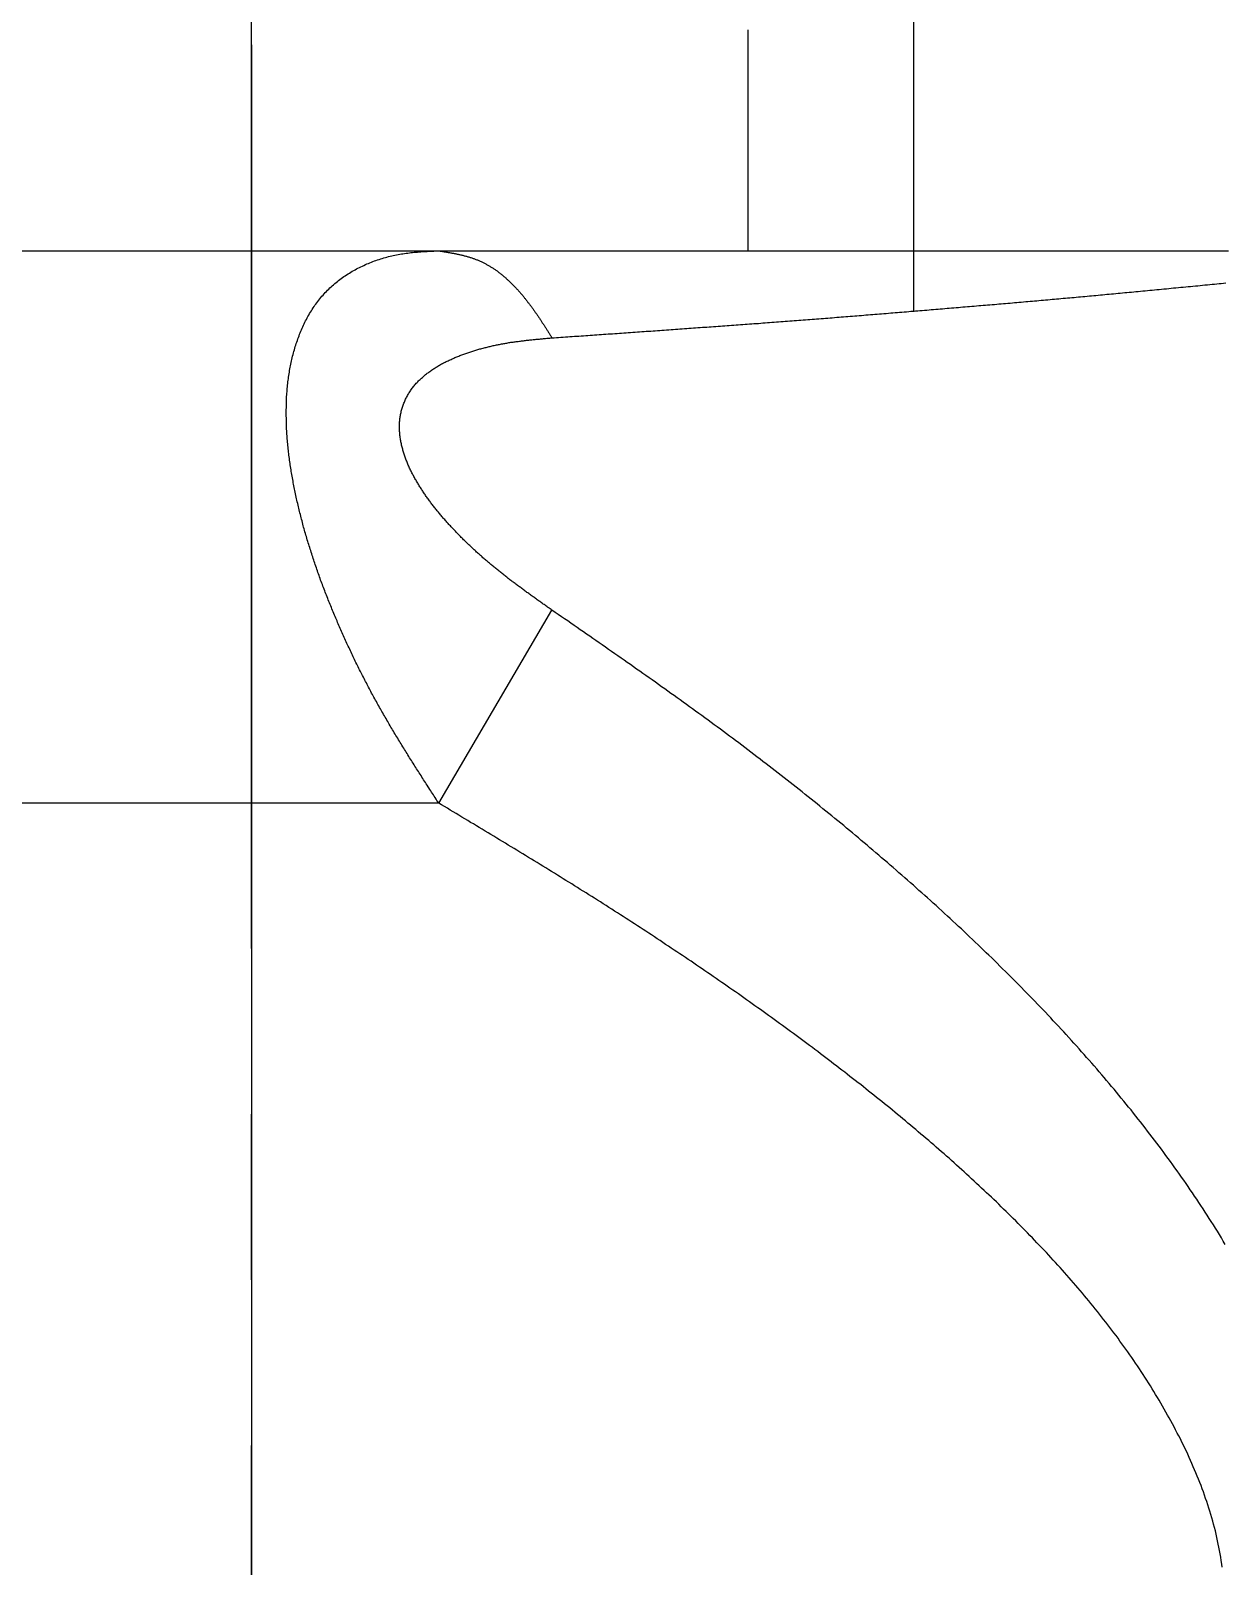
# Model space of a CAD drawing. Extents: x 118 to 448, y 15 to 277.
# Drawn here: x 148.29 to 159.11, y 199.29 to 213.19 of the extents above; entities that cross this region are included whole.
import ezdxf

# ---------------------------------------------------------------- set-up
doc = ezdxf.new("R2010")
doc.units = 0
doc.linetypes.add('CENTER', pattern=[17.5, 13, -1.5, 1.5, -1.5])
doc.linetypes.add('DASHED', pattern=[3.5, 2, -1.5])
doc.layers.get('0').update_dxf_attribs({"linetype": 'CONTINUOUS'})
doc.layers.add('CENTER', color=1, linetype='CENTER')

msp = doc.modelspace()

# ---------------------------------------------------------------- linework, layer by layer
at = {"color": 3, "linetype": 'DASHED'}
msp.add_line((154.787, 211.195), (154.787, 254.215), dxfattribs=at)
at = {"color": 7, "linetype": 'CONTINUOUS'}
for p, q in [((156.287, 210.643), (156.287, 254.215)), ((143.787, 211.195), (159.138, 211.195)), ((151.983, 206.195), (153.009, 207.942)), ((151.983, 206.195), (143.787, 206.195))]:
    msp.add_line(p, q, dxfattribs=at)
at = {"color": 7}
for points in [[(151.983, 206.195, 0), (151.975, 206.208, 0), (151.967, 206.22, 0), (151.959, 206.232, 0), (151.951, 206.245, 0), (151.943, 206.257, 0), (151.935, 206.27, 0), (151.927, 206.282, 0), (151.919, 206.294, 0), (151.911, 206.307, 0), (151.903, 206.319, 0), (151.895, 206.332, 0), (151.887, 206.344, 0), (151.879, 206.357, 0), (151.871, 206.369, 0), (151.863, 206.381, 0), (151.855, 206.394, 0), (151.847, 206.406, 0), (151.839, 206.419, 0), (151.831, 206.431, 0), (151.823, 206.444, 0), (151.815, 206.456, 0), (151.807, 206.468, 0), (151.799, 206.481, 0), (151.791, 206.493, 0), (151.783, 206.506, 0), (151.775, 206.518, 0), (151.768, 206.531, 0), (151.76, 206.543, 0), (151.752, 206.556, 0), (151.744, 206.568, 0), (151.736, 206.581, 0), (151.728, 206.593, 0), (151.72, 206.606, 0), (151.712, 206.618, 0), (151.705, 206.631, 0), (151.697, 206.643, 0), (151.689, 206.656, 0), (151.681, 206.669, 0), (151.673, 206.681, 0), (151.666, 206.694, 0), (151.658, 206.706, 0), (151.65, 206.719, 0), (151.642, 206.731, 0), (151.635, 206.744, 0), (151.627, 206.757, 0), (151.619, 206.769, 0), (151.612, 206.782, 0), (151.604, 206.794, 0), (151.596, 206.807, 0), (151.589, 206.82, 0), (151.581, 206.832, 0), (151.574, 206.845, 0), (151.566, 206.858, 0), (151.558, 206.87, 0), (151.551, 206.883, 0), (151.543, 206.896, 0), (151.536, 206.909, 0), (151.528, 206.921, 0), (151.521, 206.934, 0), (151.514, 206.947, 0), (151.506, 206.96, 0), (151.499, 206.972, 0), (151.491, 206.985, 0), (151.484, 206.998, 0), (151.477, 207.011, 0), (151.469, 207.024, 0), (151.462, 207.037, 0), (151.455, 207.049, 0), (151.448, 207.062, 0), (151.44, 207.075, 0), (151.433, 207.088, 0), (151.426, 207.101, 0), (151.419, 207.114, 0), (151.412, 207.127, 0), (151.405, 207.14, 0), (151.397, 207.153, 0), (151.39, 207.166, 0), (151.383, 207.179, 0), (151.376, 207.192, 0), (151.369, 207.205, 0), (151.362, 207.218, 0), (151.355, 207.231, 0), (151.348, 207.244, 0), (151.342, 207.257, 0), (151.335, 207.27, 0), (151.328, 207.283, 0), (151.321, 207.296, 0), (151.314, 207.309, 0), (151.307, 207.322, 0), (151.301, 207.336, 0), (151.294, 207.349, 0), (151.287, 207.362, 0), (151.281, 207.375, 0), (151.274, 207.388, 0), (151.267, 207.402, 0), (151.261, 207.415, 0), (151.254, 207.428, 0), (151.248, 207.441, 0), (151.241, 207.454, 0), (151.234, 207.468, 0), (151.228, 207.481, 0), (151.221, 207.494, 0), (151.215, 207.508, 0), (151.209, 207.521, 0), (151.202, 207.534, 0), (151.196, 207.548, 0), (151.19, 207.561, 0), (151.183, 207.574, 0), (151.177, 207.588, 0), (151.171, 207.601, 0), (151.164, 207.615, 0), (151.158, 207.628, 0), (151.152, 207.641, 0), (151.146, 207.655, 0), (151.14, 207.668, 0), (151.133, 207.682, 0), (151.127, 207.695, 0), (151.121, 207.709, 0), (151.115, 207.722, 0), (151.109, 207.736, 0), (151.103, 207.749, 0), (151.097, 207.763, 0), (151.091, 207.776, 0), (151.085, 207.79, 0), (151.079, 207.803, 0), (151.074, 207.817, 0), (151.068, 207.83, 0), (151.062, 207.844, 0), (151.056, 207.858, 0), (151.05, 207.871, 0), (151.045, 207.885, 0), (151.039, 207.898, 0), (151.033, 207.912, 0), (151.027, 207.926, 0), (151.022, 207.939, 0), (151.016, 207.953, 0), (151.011, 207.967, 0), (151.005, 207.98, 0), (150.999, 207.994, 0), (150.994, 208.008, 0), (150.988, 208.022, 0), (150.983, 208.035, 0), (150.978, 208.049, 0), (150.972, 208.063, 0), (150.967, 208.077, 0), (150.961, 208.09, 0), (150.956, 208.104, 0), (150.951, 208.118, 0), (150.945, 208.132, 0), (150.94, 208.146, 0), (150.935, 208.159, 0), (150.93, 208.173, 0), (150.925, 208.187, 0), (150.92, 208.201, 0), (150.914, 208.215, 0), (150.909, 208.229, 0), (150.904, 208.243, 0), (150.899, 208.257, 0), (150.894, 208.271, 0), (150.889, 208.284, 0), (150.885, 208.298, 0), (150.88, 208.312, 0), (150.875, 208.326, 0), (150.87, 208.34, 0), (150.865, 208.354, 0), (150.86, 208.368, 0), (150.856, 208.382, 0), (150.851, 208.396, 0), (150.846, 208.41, 0), (150.842, 208.424, 0), (150.837, 208.438, 0), (150.833, 208.452, 0), (150.828, 208.467, 0), (150.824, 208.481, 0), (150.819, 208.495, 0), (150.815, 208.509, 0), (150.81, 208.523, 0), (150.806, 208.537, 0), (150.802, 208.551, 0), (150.797, 208.565, 0), (150.793, 208.579, 0), (150.789, 208.594, 0), (150.785, 208.608, 0), (150.781, 208.622, 0), (150.776, 208.636, 0), (150.772, 208.65, 0), (150.768, 208.665, 0), (150.764, 208.679, 0), (150.76, 208.693, 0), (150.756, 208.707, 0), (150.753, 208.722, 0), (150.749, 208.736, 0), (150.745, 208.75, 0), (150.741, 208.765, 0), (150.737, 208.779, 0), (150.734, 208.793, 0), (150.73, 208.807, 0), (150.726, 208.822, 0), (150.723, 208.836, 0), (150.719, 208.851, 0), (150.716, 208.865, 0), (150.712, 208.879, 0), (150.709, 208.894, 0), (150.706, 208.908, 0), (150.702, 208.922, 0), (150.699, 208.937, 0), (150.696, 208.951, 0), (150.693, 208.966, 0), (150.69, 208.98, 0), (150.687, 208.995, 0), (150.683, 209.009, 0), (150.68, 209.024, 0), (150.678, 209.038, 0), (150.675, 209.053, 0), (150.672, 209.067, 0), (150.669, 209.082, 0), (150.666, 209.096, 0), (150.664, 209.111, 0), (150.661, 209.125, 0), (150.658, 209.14, 0), (150.656, 209.154, 0), (150.653, 209.169, 0), (150.651, 209.184, 0), (150.648, 209.198, 0), (150.646, 209.213, 0), (150.644, 209.227, 0), (150.642, 209.242, 0), (150.639, 209.257, 0), (150.637, 209.271, 0), (150.635, 209.286, 0), (150.633, 209.301, 0), (150.631, 209.315, 0), (150.629, 209.33, 0), (150.627, 209.345, 0), (150.626, 209.359, 0), (150.624, 209.374, 0), (150.622, 209.389, 0), (150.621, 209.403, 0), (150.619, 209.418, 0), (150.618, 209.433, 0), (150.616, 209.448, 0), (150.615, 209.462, 0), (150.613, 209.477, 0), (150.612, 209.492, 0), (150.611, 209.507, 0), (150.61, 209.521, 0), (150.609, 209.536, 0), (150.608, 209.551, 0), (150.607, 209.566, 0), (150.606, 209.58, 0), (150.605, 209.595, 0), (150.605, 209.61, 0), (150.604, 209.625, 0), (150.604, 209.64, 0), (150.603, 209.654, 0), (150.603, 209.669, 0), (150.603, 209.684, 0), (150.602, 209.699, 0), (150.602, 209.713, 0), (150.602, 209.728, 0), (150.602, 209.743, 0), (150.602, 209.758, 0), (150.603, 209.773, 0), (150.603, 209.787, 0), (150.603, 209.802, 0), (150.604, 209.817, 0), (150.604, 209.832, 0), (150.605, 209.847, 0), (150.606, 209.861, 0), (150.606, 209.876, 0), (150.607, 209.891, 0), (150.608, 209.906, 0), (150.61, 209.92, 0), (150.611, 209.935, 0), (150.612, 209.95, 0), (150.613, 209.965, 0), (150.615, 209.979, 0), (150.617, 209.994, 0), (150.618, 210.009, 0), (150.62, 210.024, 0), (150.622, 210.038, 0), (150.624, 210.053, 0), (150.626, 210.068, 0), (150.628, 210.082, 0), (150.631, 210.097, 0), (150.633, 210.112, 0), (150.636, 210.126, 0), (150.638, 210.141, 0), (150.641, 210.155, 0), (150.644, 210.17, 0), (150.647, 210.184, 0), (150.65, 210.199, 0), (150.653, 210.213, 0), (150.657, 210.228, 0), (150.66, 210.242, 0), (150.664, 210.256, 0), (150.668, 210.271, 0), (150.672, 210.285, 0), (150.676, 210.299, 0), (150.68, 210.314, 0), (150.684, 210.328, 0), (150.688, 210.342, 0), (150.693, 210.356, 0), (150.698, 210.37, 0), (150.703, 210.384, 0), (150.708, 210.398, 0), (150.713, 210.412, 0), (150.718, 210.426, 0), (150.723, 210.44, 0), (150.729, 210.454, 0), (150.734, 210.468, 0), (150.74, 210.481, 0), (150.746, 210.495, 0), (150.752, 210.508, 0), (150.759, 210.522, 0), (150.765, 210.535, 0), (150.772, 210.549, 0), (150.778, 210.562, 0), (150.785, 210.575, 0), (150.792, 210.588, 0), (150.799, 210.601, 0), (150.807, 210.614, 0), (150.814, 210.627, 0), (150.822, 210.64, 0), (150.83, 210.653, 0), (150.838, 210.665, 0), (150.846, 210.678, 0), (150.854, 210.69, 0), (150.862, 210.702, 0), (150.871, 210.714, 0), (150.88, 210.726, 0), (150.889, 210.738, 0), (150.898, 210.75, 0), (150.907, 210.761, 0), (150.916, 210.773, 0), (150.926, 210.784, 0), (150.936, 210.795, 0), (150.946, 210.806, 0), (150.956, 210.817, 0), (150.966, 210.828, 0), (150.976, 210.838, 0), (150.987, 210.849, 0), (150.997, 210.859, 0), (151.008, 210.869, 0), (151.019, 210.879, 0), (151.03, 210.889, 0), (151.042, 210.899, 0), (151.053, 210.908, 0), (151.065, 210.917, 0), (151.076, 210.926, 0), (151.088, 210.936, 0), (151.1, 210.944, 0), (151.112, 210.953, 0), (151.124, 210.962, 0), (151.137, 210.97, 0), (151.149, 210.978, 0), (151.162, 210.986, 0), (151.174, 210.994, 0), (151.187, 211.002, 0), (151.2, 211.01, 0), (151.213, 211.017, 0), (151.226, 211.024, 0), (151.239, 211.031, 0), (151.252, 211.038, 0), (151.265, 211.045, 0), (151.278, 211.052, 0), (151.292, 211.058, 0), (151.305, 211.064, 0), (151.319, 211.071, 0), (151.332, 211.077, 0), (151.346, 211.082, 0), (151.36, 211.088, 0), (151.374, 211.093, 0), (151.387, 211.099, 0), (151.401, 211.104, 0), (151.415, 211.109, 0), (151.429, 211.114, 0), (151.443, 211.118, 0), (151.458, 211.123, 0), (151.472, 211.127, 0), (151.486, 211.131, 0), (151.5, 211.135, 0), (151.514, 211.139, 0), (151.529, 211.143, 0), (151.543, 211.147, 0), (151.558, 211.15, 0), (151.572, 211.153, 0), (151.587, 211.156, 0), (151.601, 211.159, 0), (151.616, 211.162, 0), (151.63, 211.165, 0), (151.645, 211.167, 0), (151.659, 211.169, 0), (151.674, 211.171, 0), (151.688, 211.173, 0), (151.703, 211.175, 0), (151.718, 211.177, 0), (151.732, 211.179, 0), (151.747, 211.18, 0), (151.762, 211.182, 0), (151.776, 211.183, 0), (151.791, 211.184, 0), (151.806, 211.185, 0), (151.821, 211.186, 0), (151.835, 211.188, 0), (151.85, 211.188, 0), (151.865, 211.189, 0), (151.88, 211.19, 0), (151.895, 211.191, 0), (151.909, 211.192, 0), (151.924, 211.192, 0), (151.939, 211.193, 0), (151.954, 211.194, 0), (151.969, 211.194, 0), (151.983, 211.195, 0)], [(151.983, 211.195, 0), (151.99, 211.194, 0), (151.997, 211.193, 0), (152.005, 211.192, 0), (152.012, 211.191, 0), (152.019, 211.189, 0), (152.026, 211.188, 0), (152.033, 211.187, 0), (152.04, 211.186, 0), (152.047, 211.185, 0), (152.054, 211.184, 0), (152.061, 211.183, 0), (152.068, 211.181, 0), (152.075, 211.18, 0), (152.082, 211.179, 0), (152.089, 211.178, 0), (152.096, 211.176, 0), (152.103, 211.175, 0), (152.11, 211.174, 0), (152.117, 211.173, 0), (152.124, 211.171, 0), (152.131, 211.17, 0), (152.138, 211.169, 0), (152.145, 211.167, 0), (152.152, 211.166, 0), (152.159, 211.164, 0), (152.166, 211.163, 0), (152.173, 211.161, 0), (152.18, 211.16, 0), (152.187, 211.158, 0), (152.194, 211.156, 0), (152.201, 211.155, 0), (152.208, 211.153, 0), (152.214, 211.151, 0), (152.221, 211.15, 0), (152.228, 211.148, 0), (152.235, 211.146, 0), (152.242, 211.144, 0), (152.248, 211.142, 0), (152.255, 211.14, 0), (152.262, 211.138, 0), (152.268, 211.136, 0), (152.275, 211.134, 0), (152.282, 211.132, 0), (152.288, 211.13, 0), (152.295, 211.127, 0), (152.302, 211.125, 0), (152.308, 211.123, 0), (152.315, 211.12, 0), (152.321, 211.118, 0), (152.328, 211.115, 0), (152.334, 211.113, 0), (152.341, 211.11, 0), (152.347, 211.107, 0), (152.354, 211.105, 0), (152.36, 211.102, 0), (152.367, 211.099, 0), (152.373, 211.096, 0), (152.379, 211.093, 0), (152.385, 211.09, 0), (152.392, 211.087, 0), (152.398, 211.083, 0), (152.404, 211.08, 0), (152.41, 211.077, 0), (152.417, 211.073, 0), (152.423, 211.07, 0), (152.429, 211.067, 0), (152.435, 211.063, 0), (152.441, 211.059, 0), (152.447, 211.056, 0), (152.453, 211.052, 0), (152.459, 211.048, 0), (152.465, 211.045, 0), (152.471, 211.041, 0), (152.477, 211.037, 0), (152.483, 211.033, 0), (152.489, 211.029, 0), (152.494, 211.025, 0), (152.5, 211.021, 0), (152.506, 211.017, 0), (152.512, 211.013, 0), (152.518, 211.008, 0), (152.523, 211.004, 0), (152.529, 211, 0), (152.535, 210.995, 0), (152.54, 210.991, 0), (152.546, 210.987, 0), (152.551, 210.982, 0), (152.557, 210.978, 0), (152.563, 210.973, 0), (152.568, 210.969, 0), (152.573, 210.964, 0), (152.579, 210.959, 0), (152.584, 210.955, 0), (152.59, 210.95, 0), (152.595, 210.945, 0), (152.6, 210.94, 0), (152.606, 210.936, 0), (152.611, 210.931, 0), (152.616, 210.926, 0), (152.622, 210.921, 0), (152.627, 210.916, 0), (152.632, 210.911, 0), (152.637, 210.906, 0), (152.642, 210.901, 0), (152.647, 210.896, 0), (152.652, 210.891, 0), (152.657, 210.886, 0), (152.662, 210.881, 0), (152.667, 210.875, 0), (152.672, 210.87, 0), (152.677, 210.865, 0), (152.682, 210.86, 0), (152.687, 210.855, 0), (152.692, 210.849, 0), (152.697, 210.844, 0), (152.702, 210.839, 0), (152.706, 210.833, 0), (152.711, 210.828, 0), (152.716, 210.823, 0), (152.721, 210.817, 0), (152.725, 210.812, 0), (152.73, 210.807, 0), (152.735, 210.801, 0), (152.739, 210.796, 0), (152.744, 210.79, 0), (152.748, 210.785, 0), (152.753, 210.779, 0), (152.757, 210.774, 0), (152.762, 210.768, 0), (152.766, 210.763, 0), (152.771, 210.757, 0), (152.775, 210.752, 0), (152.779, 210.746, 0), (152.784, 210.741, 0), (152.788, 210.735, 0), (152.792, 210.729, 0), (152.797, 210.724, 0), (152.801, 210.718, 0), (152.805, 210.713, 0), (152.81, 210.707, 0), (152.814, 210.701, 0), (152.818, 210.696, 0), (152.822, 210.69, 0), (152.826, 210.684, 0), (152.83, 210.678, 0), (152.835, 210.673, 0), (152.839, 210.667, 0), (152.843, 210.661, 0), (152.847, 210.655, 0), (152.851, 210.65, 0), (152.855, 210.644, 0), (152.859, 210.638, 0), (152.863, 210.632, 0), (152.867, 210.627, 0), (152.871, 210.621, 0), (152.875, 210.615, 0), (152.879, 210.609, 0), (152.883, 210.603, 0), (152.887, 210.597, 0), (152.891, 210.592, 0), (152.895, 210.586, 0), (152.899, 210.58, 0), (152.903, 210.574, 0), (152.907, 210.568, 0), (152.911, 210.562, 0), (152.914, 210.556, 0), (152.918, 210.55, 0), (152.922, 210.545, 0), (152.926, 210.539, 0), (152.93, 210.533, 0), (152.934, 210.527, 0), (152.938, 210.521, 0), (152.941, 210.515, 0), (152.945, 210.509, 0), (152.949, 210.503, 0), (152.953, 210.497, 0), (152.957, 210.491, 0), (152.96, 210.485, 0), (152.964, 210.479, 0), (152.968, 210.473, 0), (152.972, 210.467, 0), (152.976, 210.461, 0), (152.979, 210.455, 0), (152.983, 210.45, 0), (152.987, 210.444, 0), (152.991, 210.438, 0), (152.994, 210.432, 0), (152.998, 210.426, 0), (153.002, 210.42, 0), (153.006, 210.414, 0), (153.009, 210.408, 0)], [(153.009, 210.408, 0), (153.03, 210.409, 0), (153.05, 210.411, 0), (153.07, 210.412, 0), (153.091, 210.413, 0), (153.111, 210.415, 0), (153.131, 210.416, 0), (153.152, 210.418, 0), (153.172, 210.419, 0), (153.193, 210.42, 0), (153.213, 210.422, 0), (153.233, 210.423, 0), (153.254, 210.424, 0), (153.274, 210.426, 0), (153.294, 210.427, 0), (153.315, 210.429, 0), (153.335, 210.43, 0), (153.355, 210.431, 0), (153.376, 210.433, 0), (153.396, 210.434, 0), (153.416, 210.436, 0), (153.437, 210.437, 0), (153.457, 210.438, 0), (153.477, 210.44, 0), (153.498, 210.441, 0), (153.518, 210.443, 0), (153.538, 210.444, 0), (153.559, 210.445, 0), (153.579, 210.447, 0), (153.6, 210.448, 0), (153.62, 210.45, 0), (153.64, 210.451, 0), (153.661, 210.453, 0), (153.681, 210.454, 0), (153.701, 210.455, 0), (153.722, 210.457, 0), (153.742, 210.458, 0), (153.762, 210.46, 0), (153.783, 210.461, 0), (153.803, 210.462, 0), (153.823, 210.464, 0), (153.844, 210.465, 0), (153.864, 210.467, 0), (153.884, 210.468, 0), (153.905, 210.469, 0), (153.925, 210.471, 0), (153.945, 210.472, 0), (153.966, 210.474, 0), (153.986, 210.475, 0), (154.006, 210.477, 0), (154.027, 210.478, 0), (154.047, 210.479, 0), (154.067, 210.481, 0), (154.088, 210.482, 0), (154.108, 210.484, 0), (154.128, 210.485, 0), (154.149, 210.487, 0), (154.169, 210.488, 0), (154.189, 210.49, 0), (154.21, 210.491, 0), (154.23, 210.492, 0), (154.25, 210.494, 0), (154.271, 210.495, 0), (154.291, 210.497, 0), (154.311, 210.498, 0), (154.331, 210.5, 0), (154.352, 210.501, 0), (154.372, 210.503, 0), (154.392, 210.504, 0), (154.413, 210.505, 0), (154.433, 210.507, 0), (154.453, 210.508, 0), (154.474, 210.51, 0), (154.494, 210.511, 0), (154.514, 210.513, 0), (154.535, 210.514, 0), (154.555, 210.516, 0), (154.575, 210.517, 0), (154.595, 210.519, 0), (154.616, 210.52, 0), (154.636, 210.522, 0), (154.656, 210.523, 0), (154.677, 210.525, 0), (154.697, 210.526, 0), (154.717, 210.528, 0), (154.738, 210.529, 0), (154.758, 210.53, 0), (154.778, 210.532, 0), (154.798, 210.533, 0), (154.819, 210.535, 0), (154.839, 210.536, 0), (154.859, 210.538, 0), (154.88, 210.539, 0), (154.9, 210.541, 0), (154.92, 210.543, 0), (154.94, 210.544, 0), (154.961, 210.546, 0), (154.981, 210.547, 0), (155.001, 210.549, 0), (155.021, 210.55, 0), (155.042, 210.552, 0), (155.062, 210.553, 0), (155.082, 210.555, 0), (155.103, 210.556, 0), (155.123, 210.558, 0), (155.143, 210.559, 0), (155.163, 210.561, 0), (155.184, 210.562, 0), (155.204, 210.564, 0), (155.224, 210.565, 0), (155.245, 210.567, 0), (155.265, 210.569, 0), (155.285, 210.57, 0), (155.305, 210.572, 0), (155.326, 210.573, 0), (155.346, 210.575, 0), (155.366, 210.576, 0), (155.387, 210.578, 0), (155.407, 210.579, 0), (155.427, 210.581, 0), (155.447, 210.583, 0), (155.468, 210.584, 0), (155.488, 210.586, 0), (155.508, 210.587, 0), (155.529, 210.589, 0), (155.549, 210.59, 0), (155.569, 210.592, 0), (155.589, 210.594, 0), (155.61, 210.595, 0), (155.63, 210.597, 0), (155.65, 210.598, 0), (155.671, 210.6, 0), (155.691, 210.602, 0), (155.711, 210.603, 0), (155.732, 210.605, 0), (155.752, 210.606, 0), (155.772, 210.608, 0), (155.793, 210.61, 0), (155.813, 210.611, 0), (155.833, 210.613, 0), (155.854, 210.615, 0), (155.874, 210.616, 0), (155.894, 210.618, 0), (155.915, 210.619, 0), (155.935, 210.621, 0), (155.955, 210.623, 0), (155.976, 210.624, 0), (155.996, 210.626, 0), (156.017, 210.628, 0), (156.037, 210.629, 0), (156.057, 210.631, 0), (156.078, 210.633, 0), (156.098, 210.634, 0), (156.118, 210.636, 0), (156.139, 210.638, 0), (156.159, 210.639, 0), (156.18, 210.641, 0), (156.2, 210.642, 0), (156.22, 210.644, 0), (156.241, 210.646, 0), (156.261, 210.648, 0), (156.282, 210.649, 0), (156.302, 210.651, 0), (156.323, 210.653, 0), (156.343, 210.654, 0), (156.364, 210.656, 0), (156.384, 210.658, 0), (156.404, 210.659, 0), (156.425, 210.661, 0), (156.445, 210.663, 0), (156.466, 210.664, 0), (156.486, 210.666, 0), (156.507, 210.668, 0), (156.527, 210.67, 0), (156.548, 210.671, 0), (156.568, 210.673, 0), (156.589, 210.675, 0), (156.609, 210.676, 0), (156.63, 210.678, 0), (156.65, 210.68, 0), (156.67, 210.682, 0), (156.691, 210.683, 0), (156.711, 210.685, 0), (156.732, 210.687, 0), (156.752, 210.688, 0), (156.773, 210.69, 0), (156.793, 210.692, 0), (156.813, 210.694, 0), (156.834, 210.695, 0), (156.854, 210.697, 0), (156.875, 210.699, 0), (156.895, 210.701, 0), (156.916, 210.702, 0), (156.936, 210.704, 0), (156.956, 210.706, 0), (156.977, 210.708, 0), (156.997, 210.709, 0), (157.017, 210.711, 0), (157.038, 210.713, 0), (157.058, 210.715, 0), (157.078, 210.716, 0), (157.099, 210.718, 0), (157.119, 210.72, 0), (157.139, 210.722, 0), (157.159, 210.723, 0), (157.18, 210.725, 0), (157.2, 210.727, 0), (157.22, 210.729, 0), (157.24, 210.73, 0), (157.26, 210.732, 0), (157.281, 210.734, 0), (157.301, 210.736, 0), (157.321, 210.737, 0), (157.341, 210.739, 0), (157.361, 210.741, 0), (157.381, 210.743, 0), (157.401, 210.744, 0), (157.421, 210.746, 0), (157.441, 210.748, 0), (157.461, 210.75, 0), (157.481, 210.751, 0), (157.501, 210.753, 0), (157.521, 210.755, 0), (157.541, 210.757, 0), (157.561, 210.759, 0), (157.581, 210.76, 0), (157.601, 210.762, 0), (157.62, 210.764, 0), (157.64, 210.766, 0), (157.66, 210.767, 0), (157.68, 210.769, 0), (157.7, 210.771, 0), (157.719, 210.773, 0), (157.739, 210.774, 0), (157.759, 210.776, 0), (157.779, 210.778, 0), (157.798, 210.78, 0), (157.818, 210.782, 0), (157.838, 210.783, 0), (157.858, 210.785, 0), (157.878, 210.787, 0), (157.897, 210.789, 0), (157.917, 210.791, 0), (157.937, 210.792, 0), (157.957, 210.794, 0), (157.977, 210.796, 0), (157.997, 210.798, 0), (158.017, 210.8, 0), (158.037, 210.802, 0), (158.057, 210.803, 0), (158.077, 210.805, 0), (158.097, 210.807, 0), (158.117, 210.809, 0), (158.137, 210.811, 0), (158.157, 210.813, 0), (158.178, 210.815, 0), (158.198, 210.817, 0), (158.218, 210.818, 0), (158.239, 210.82, 0), (158.259, 210.822, 0), (158.28, 210.824, 0), (158.3, 210.826, 0), (158.321, 210.828, 0), (158.342, 210.83, 0), (158.363, 210.832, 0), (158.383, 210.834, 0), (158.404, 210.836, 0), (158.425, 210.838, 0), (158.446, 210.84, 0), (158.468, 210.842, 0), (158.489, 210.844, 0), (158.51, 210.846, 0), (158.532, 210.848, 0), (158.553, 210.85, 0), (158.575, 210.852, 0), (158.596, 210.854, 0), (158.618, 210.857, 0), (158.64, 210.859, 0), (158.662, 210.861, 0), (158.684, 210.863, 0), (158.706, 210.865, 0), (158.728, 210.867, 0), (158.75, 210.869, 0), (158.772, 210.872, 0), (158.794, 210.874, 0), (158.816, 210.876, 0), (158.838, 210.878, 0), (158.86, 210.88, 0), (158.882, 210.882, 0), (158.903, 210.885, 0), (158.925, 210.887, 0), (158.947, 210.889, 0), (158.968, 210.891, 0), (158.99, 210.893, 0), (159.011, 210.895, 0), (159.032, 210.897, 0), (159.053, 210.899, 0), (159.073, 210.901, 0), (159.094, 210.903, 0), (159.114, 210.905, 0)], [(153.009, 207.942, 0), (153.002, 207.947, 0), (152.994, 207.953, 0), (152.986, 207.959, 0), (152.978, 207.964, 0), (152.97, 207.97, 0), (152.962, 207.975, 0), (152.955, 207.981, 0), (152.947, 207.986, 0), (152.939, 207.992, 0), (152.931, 207.997, 0), (152.923, 208.003, 0), (152.916, 208.008, 0), (152.908, 208.014, 0), (152.9, 208.02, 0), (152.892, 208.025, 0), (152.884, 208.031, 0), (152.876, 208.036, 0), (152.869, 208.042, 0), (152.861, 208.047, 0), (152.853, 208.053, 0), (152.845, 208.059, 0), (152.838, 208.064, 0), (152.83, 208.07, 0), (152.822, 208.075, 0), (152.814, 208.081, 0), (152.806, 208.087, 0), (152.799, 208.092, 0), (152.791, 208.098, 0), (152.783, 208.103, 0), (152.775, 208.109, 0), (152.768, 208.115, 0), (152.76, 208.12, 0), (152.752, 208.126, 0), (152.744, 208.132, 0), (152.737, 208.137, 0), (152.729, 208.143, 0), (152.721, 208.149, 0), (152.714, 208.154, 0), (152.706, 208.16, 0), (152.698, 208.166, 0), (152.691, 208.172, 0), (152.683, 208.177, 0), (152.675, 208.183, 0), (152.668, 208.189, 0), (152.66, 208.195, 0), (152.652, 208.2, 0), (152.645, 208.206, 0), (152.637, 208.212, 0), (152.629, 208.218, 0), (152.622, 208.224, 0), (152.614, 208.229, 0), (152.607, 208.235, 0), (152.599, 208.241, 0), (152.592, 208.247, 0), (152.584, 208.253, 0), (152.576, 208.259, 0), (152.569, 208.265, 0), (152.561, 208.271, 0), (152.554, 208.277, 0), (152.546, 208.283, 0), (152.539, 208.289, 0), (152.531, 208.295, 0), (152.524, 208.301, 0), (152.516, 208.307, 0), (152.509, 208.313, 0), (152.502, 208.319, 0), (152.494, 208.325, 0), (152.487, 208.331, 0), (152.479, 208.337, 0), (152.472, 208.343, 0), (152.465, 208.349, 0), (152.457, 208.355, 0), (152.45, 208.361, 0), (152.443, 208.367, 0), (152.435, 208.374, 0), (152.428, 208.38, 0), (152.421, 208.386, 0), (152.413, 208.392, 0), (152.406, 208.399, 0), (152.399, 208.405, 0), (152.392, 208.411, 0), (152.384, 208.417, 0), (152.377, 208.424, 0), (152.37, 208.43, 0), (152.363, 208.436, 0), (152.356, 208.443, 0), (152.349, 208.449, 0), (152.341, 208.456, 0), (152.334, 208.462, 0), (152.327, 208.468, 0), (152.32, 208.475, 0), (152.313, 208.481, 0), (152.306, 208.488, 0), (152.299, 208.494, 0), (152.292, 208.501, 0), (152.285, 208.507, 0), (152.278, 208.514, 0), (152.271, 208.521, 0), (152.264, 208.527, 0), (152.257, 208.534, 0), (152.25, 208.54, 0), (152.243, 208.547, 0), (152.236, 208.554, 0), (152.229, 208.56, 0), (152.223, 208.567, 0), (152.216, 208.574, 0), (152.209, 208.58, 0), (152.202, 208.587, 0), (152.195, 208.594, 0), (152.188, 208.601, 0), (152.182, 208.608, 0), (152.175, 208.614, 0), (152.168, 208.621, 0), (152.162, 208.628, 0), (152.155, 208.635, 0), (152.148, 208.642, 0), (152.142, 208.649, 0), (152.135, 208.656, 0), (152.128, 208.663, 0), (152.122, 208.67, 0), (152.115, 208.677, 0), (152.109, 208.684, 0), (152.102, 208.691, 0), (152.095, 208.698, 0), (152.089, 208.705, 0), (152.082, 208.712, 0), (152.076, 208.719, 0), (152.07, 208.726, 0), (152.063, 208.733, 0), (152.057, 208.74, 0), (152.05, 208.747, 0), (152.044, 208.755, 0), (152.038, 208.762, 0), (152.031, 208.769, 0), (152.025, 208.776, 0), (152.019, 208.784, 0), (152.013, 208.791, 0), (152.006, 208.798, 0), (152, 208.805, 0), (151.994, 208.813, 0), (151.988, 208.82, 0), (151.982, 208.828, 0), (151.976, 208.835, 0), (151.97, 208.842, 0), (151.963, 208.85, 0), (151.957, 208.857, 0), (151.951, 208.865, 0), (151.946, 208.872, 0), (151.94, 208.88, 0), (151.934, 208.888, 0), (151.928, 208.895, 0), (151.922, 208.903, 0), (151.916, 208.91, 0), (151.91, 208.918, 0), (151.905, 208.926, 0), (151.899, 208.933, 0), (151.893, 208.941, 0), (151.888, 208.949, 0), (151.882, 208.957, 0), (151.877, 208.964, 0), (151.871, 208.972, 0), (151.865, 208.98, 0), (151.86, 208.988, 0), (151.855, 208.996, 0), (151.849, 209.004, 0), (151.844, 209.012, 0), (151.839, 209.02, 0), (151.833, 209.028, 0), (151.828, 209.036, 0), (151.823, 209.044, 0), (151.818, 209.052, 0), (151.813, 209.06, 0), (151.807, 209.068, 0), (151.802, 209.076, 0), (151.797, 209.085, 0), (151.793, 209.093, 0), (151.788, 209.101, 0), (151.783, 209.109, 0), (151.778, 209.118, 0), (151.773, 209.126, 0), (151.768, 209.134, 0), (151.764, 209.143, 0), (151.759, 209.151, 0), (151.755, 209.16, 0), (151.75, 209.168, 0), (151.746, 209.177, 0), (151.741, 209.185, 0), (151.737, 209.194, 0), (151.733, 209.202, 0), (151.728, 209.211, 0), (151.724, 209.22, 0), (151.72, 209.228, 0), (151.716, 209.237, 0), (151.712, 209.246, 0), (151.708, 209.255, 0), (151.705, 209.264, 0), (151.701, 209.272, 0), (151.697, 209.281, 0), (151.694, 209.29, 0), (151.69, 209.299, 0), (151.687, 209.308, 0), (151.683, 209.317, 0), (151.68, 209.326, 0), (151.677, 209.335, 0), (151.674, 209.344, 0), (151.671, 209.353, 0), (151.668, 209.363, 0), (151.665, 209.372, 0), (151.662, 209.381, 0), (151.659, 209.39, 0), (151.657, 209.4, 0), (151.654, 209.409, 0), (151.652, 209.418, 0), (151.65, 209.428, 0), (151.647, 209.437, 0), (151.645, 209.447, 0), (151.643, 209.456, 0), (151.641, 209.465, 0), (151.64, 209.475, 0), (151.638, 209.485, 0), (151.636, 209.494, 0), (151.635, 209.504, 0), (151.634, 209.513, 0), (151.632, 209.523, 0), (151.631, 209.532, 0), (151.63, 209.542, 0), (151.63, 209.552, 0), (151.629, 209.561, 0), (151.628, 209.571, 0), (151.628, 209.581, 0), (151.628, 209.59, 0), (151.628, 209.6, 0), (151.628, 209.609, 0), (151.628, 209.619, 0), (151.628, 209.629, 0), (151.629, 209.638, 0), (151.629, 209.648, 0), (151.63, 209.657, 0), (151.631, 209.667, 0), (151.632, 209.677, 0), (151.633, 209.686, 0), (151.635, 209.696, 0), (151.636, 209.705, 0), (151.638, 209.715, 0), (151.64, 209.724, 0), (151.642, 209.733, 0), (151.644, 209.743, 0), (151.647, 209.752, 0), (151.649, 209.761, 0), (151.652, 209.771, 0), (151.655, 209.78, 0), (151.658, 209.789, 0), (151.661, 209.798, 0), (151.665, 209.807, 0), (151.668, 209.816, 0), (151.672, 209.825, 0), (151.676, 209.834, 0), (151.68, 209.843, 0), (151.684, 209.852, 0), (151.688, 209.861, 0), (151.692, 209.869, 0), (151.697, 209.878, 0), (151.702, 209.886, 0), (151.706, 209.895, 0), (151.711, 209.903, 0), (151.716, 209.911, 0), (151.722, 209.919, 0), (151.727, 209.927, 0), (151.732, 209.935, 0), (151.738, 209.943, 0), (151.744, 209.951, 0), (151.75, 209.959, 0), (151.755, 209.966, 0), (151.762, 209.974, 0), (151.768, 209.981, 0), (151.774, 209.988, 0), (151.78, 209.996, 0), (151.787, 210.003, 0), (151.793, 210.01, 0), (151.8, 210.017, 0), (151.807, 210.023, 0), (151.814, 210.03, 0), (151.821, 210.037, 0), (151.828, 210.043, 0), (151.835, 210.05, 0), (151.842, 210.056, 0), (151.85, 210.062, 0), (151.857, 210.069, 0), (151.865, 210.075, 0), (151.872, 210.081, 0), (151.88, 210.087, 0), (151.887, 210.092, 0), (151.895, 210.098, 0), (151.903, 210.104, 0), (151.911, 210.11, 0), (151.919, 210.115, 0), (151.927, 210.12, 0), (151.935, 210.126, 0), (151.943, 210.131, 0), (151.951, 210.136, 0), (151.959, 210.141, 0), (151.967, 210.146, 0), (151.976, 210.151, 0), (151.984, 210.156, 0), (151.992, 210.161, 0), (152.001, 210.166, 0), (152.009, 210.171, 0), (152.018, 210.175, 0), (152.026, 210.18, 0), (152.035, 210.184, 0), (152.043, 210.188, 0), (152.052, 210.193, 0), (152.06, 210.197, 0), (152.069, 210.201, 0), (152.078, 210.205, 0), (152.086, 210.209, 0), (152.095, 210.213, 0), (152.104, 210.217, 0), (152.113, 210.221, 0), (152.121, 210.225, 0), (152.13, 210.229, 0), (152.139, 210.233, 0), (152.148, 210.236, 0), (152.157, 210.24, 0), (152.166, 210.243, 0), (152.175, 210.247, 0), (152.184, 210.25, 0), (152.193, 210.254, 0), (152.202, 210.257, 0), (152.211, 210.26, 0), (152.22, 210.263, 0), (152.229, 210.267, 0), (152.238, 210.27, 0), (152.247, 210.273, 0), (152.256, 210.276, 0), (152.265, 210.279, 0), (152.274, 210.282, 0), (152.283, 210.285, 0), (152.293, 210.288, 0), (152.302, 210.29, 0), (152.311, 210.293, 0), (152.32, 210.296, 0), (152.329, 210.299, 0), (152.339, 210.301, 0), (152.348, 210.304, 0), (152.357, 210.307, 0), (152.366, 210.309, 0), (152.375, 210.312, 0), (152.385, 210.314, 0), (152.394, 210.316, 0), (152.403, 210.319, 0), (152.413, 210.321, 0), (152.422, 210.324, 0), (152.431, 210.326, 0), (152.441, 210.328, 0), (152.45, 210.33, 0), (152.459, 210.332, 0), (152.469, 210.334, 0), (152.478, 210.337, 0), (152.487, 210.339, 0), (152.497, 210.341, 0), (152.506, 210.343, 0), (152.515, 210.345, 0), (152.525, 210.346, 0), (152.534, 210.348, 0), (152.544, 210.35, 0), (152.553, 210.352, 0), (152.563, 210.354, 0), (152.572, 210.355, 0), (152.581, 210.357, 0), (152.591, 210.359, 0), (152.6, 210.36, 0), (152.61, 210.362, 0), (152.619, 210.364, 0), (152.629, 210.365, 0), (152.638, 210.367, 0), (152.648, 210.368, 0), (152.657, 210.37, 0), (152.666, 210.371, 0), (152.676, 210.372, 0), (152.685, 210.374, 0), (152.695, 210.375, 0), (152.704, 210.376, 0), (152.714, 210.378, 0), (152.723, 210.379, 0), (152.733, 210.38, 0), (152.742, 210.381, 0), (152.752, 210.382, 0), (152.761, 210.383, 0), (152.771, 210.385, 0), (152.78, 210.386, 0), (152.79, 210.387, 0), (152.8, 210.388, 0), (152.809, 210.389, 0), (152.819, 210.39, 0), (152.828, 210.391, 0), (152.838, 210.392, 0), (152.847, 210.393, 0), (152.857, 210.394, 0), (152.866, 210.395, 0), (152.876, 210.396, 0), (152.885, 210.397, 0), (152.895, 210.397, 0), (152.904, 210.398, 0), (152.914, 210.399, 0), (152.923, 210.4, 0), (152.933, 210.401, 0), (152.943, 210.402, 0), (152.952, 210.403, 0), (152.962, 210.404, 0), (152.971, 210.404, 0), (152.981, 210.405, 0), (152.99, 210.406, 0), (153, 210.407, 0), (153.009, 210.408, 0)], [(159.109, 202.199, 0), (159.091, 202.229, 0), (159.074, 202.259, 0), (159.055, 202.288, 0), (159.037, 202.318, 0), (159.019, 202.347, 0), (159.001, 202.376, 0), (158.982, 202.406, 0), (158.964, 202.435, 0), (158.945, 202.464, 0), (158.926, 202.493, 0), (158.907, 202.522, 0), (158.888, 202.551, 0), (158.869, 202.58, 0), (158.85, 202.609, 0), (158.831, 202.637, 0), (158.811, 202.666, 0), (158.792, 202.695, 0), (158.772, 202.723, 0), (158.753, 202.752, 0), (158.733, 202.78, 0), (158.713, 202.808, 0), (158.693, 202.837, 0), (158.673, 202.865, 0), (158.653, 202.893, 0), (158.633, 202.921, 0), (158.612, 202.949, 0), (158.592, 202.977, 0), (158.571, 203.005, 0), (158.551, 203.033, 0), (158.53, 203.061, 0), (158.51, 203.088, 0), (158.489, 203.116, 0), (158.468, 203.144, 0), (158.447, 203.171, 0), (158.426, 203.199, 0), (158.405, 203.226, 0), (158.383, 203.254, 0), (158.362, 203.281, 0), (158.341, 203.308, 0), (158.319, 203.335, 0), (158.298, 203.362, 0), (158.276, 203.389, 0), (158.255, 203.417, 0), (158.233, 203.443, 0), (158.211, 203.47, 0), (158.189, 203.497, 0), (158.167, 203.524, 0), (158.145, 203.551, 0), (158.123, 203.577, 0), (158.101, 203.604, 0), (158.079, 203.63, 0), (158.057, 203.657, 0), (158.034, 203.683, 0), (158.012, 203.71, 0), (157.989, 203.736, 0), (157.967, 203.762, 0), (157.944, 203.788, 0), (157.922, 203.815, 0), (157.899, 203.841, 0), (157.876, 203.867, 0), (157.853, 203.893, 0), (157.83, 203.919, 0), (157.807, 203.944, 0), (157.784, 203.97, 0), (157.761, 203.996, 0), (157.738, 204.022, 0), (157.715, 204.047, 0), (157.692, 204.073, 0), (157.668, 204.099, 0), (157.645, 204.124, 0), (157.621, 204.149, 0), (157.598, 204.175, 0), (157.574, 204.2, 0), (157.551, 204.225, 0), (157.527, 204.251, 0), (157.503, 204.276, 0), (157.48, 204.301, 0), (157.456, 204.326, 0), (157.432, 204.351, 0), (157.408, 204.376, 0), (157.384, 204.401, 0), (157.36, 204.426, 0), (157.336, 204.451, 0), (157.312, 204.475, 0), (157.287, 204.5, 0), (157.263, 204.525, 0), (157.239, 204.549, 0), (157.214, 204.574, 0), (157.19, 204.599, 0), (157.166, 204.623, 0), (157.141, 204.647, 0), (157.117, 204.672, 0), (157.092, 204.696, 0), (157.067, 204.72, 0), (157.043, 204.745, 0), (157.018, 204.769, 0), (156.993, 204.793, 0), (156.968, 204.817, 0), (156.944, 204.841, 0), (156.919, 204.865, 0), (156.894, 204.889, 0), (156.869, 204.913, 0), (156.844, 204.937, 0), (156.819, 204.961, 0), (156.793, 204.985, 0), (156.768, 205.008, 0), (156.743, 205.032, 0), (156.718, 205.056, 0), (156.693, 205.079, 0), (156.667, 205.103, 0), (156.642, 205.126, 0), (156.616, 205.15, 0), (156.591, 205.173, 0), (156.566, 205.197, 0), (156.54, 205.22, 0), (156.514, 205.243, 0), (156.489, 205.267, 0), (156.463, 205.29, 0), (156.438, 205.313, 0), (156.412, 205.336, 0), (156.386, 205.359, 0), (156.36, 205.382, 0), (156.334, 205.405, 0), (156.309, 205.428, 0), (156.283, 205.451, 0), (156.257, 205.474, 0), (156.231, 205.497, 0), (156.205, 205.52, 0), (156.179, 205.543, 0), (156.153, 205.565, 0), (156.127, 205.588, 0), (156.101, 205.611, 0), (156.074, 205.633, 0), (156.048, 205.656, 0), (156.022, 205.679, 0), (155.996, 205.701, 0), (155.969, 205.724, 0), (155.943, 205.746, 0), (155.917, 205.769, 0), (155.89, 205.791, 0), (155.864, 205.813, 0), (155.838, 205.836, 0), (155.811, 205.858, 0), (155.785, 205.88, 0), (155.758, 205.902, 0), (155.732, 205.925, 0), (155.705, 205.947, 0), (155.678, 205.969, 0), (155.652, 205.991, 0), (155.625, 206.013, 0), (155.598, 206.035, 0), (155.572, 206.057, 0), (155.545, 206.079, 0), (155.518, 206.101, 0), (155.491, 206.122, 0), (155.464, 206.144, 0), (155.437, 206.166, 0), (155.411, 206.188, 0), (155.384, 206.209, 0), (155.357, 206.231, 0), (155.33, 206.253, 0), (155.303, 206.274, 0), (155.276, 206.296, 0), (155.248, 206.317, 0), (155.221, 206.339, 0), (155.194, 206.36, 0), (155.167, 206.382, 0), (155.14, 206.403, 0), (155.113, 206.424, 0), (155.085, 206.446, 0), (155.058, 206.467, 0), (155.031, 206.488, 0), (155.003, 206.509, 0), (154.976, 206.531, 0), (154.949, 206.552, 0), (154.921, 206.573, 0), (154.894, 206.594, 0), (154.866, 206.615, 0), (154.839, 206.636, 0), (154.811, 206.657, 0), (154.784, 206.678, 0), (154.756, 206.698, 0), (154.729, 206.719, 0), (154.701, 206.74, 0), (154.673, 206.761, 0), (154.646, 206.782, 0), (154.618, 206.802, 0), (154.59, 206.823, 0), (154.562, 206.844, 0), (154.535, 206.864, 0), (154.507, 206.885, 0), (154.479, 206.905, 0), (154.451, 206.926, 0), (154.423, 206.946, 0), (154.395, 206.967, 0), (154.367, 206.987, 0), (154.339, 207.007, 0), (154.311, 207.028, 0), (154.283, 207.048, 0), (154.255, 207.068, 0), (154.227, 207.088, 0), (154.199, 207.109, 0), (154.171, 207.129, 0), (154.143, 207.149, 0), (154.115, 207.169, 0), (154.087, 207.189, 0), (154.059, 207.209, 0), (154.031, 207.229, 0), (154.002, 207.249, 0), (153.974, 207.27, 0), (153.946, 207.29, 0), (153.918, 207.31, 0), (153.89, 207.329, 0), (153.861, 207.349, 0), (153.833, 207.369, 0), (153.805, 207.389, 0), (153.776, 207.409, 0), (153.748, 207.429, 0), (153.72, 207.449, 0), (153.691, 207.469, 0), (153.663, 207.489, 0), (153.635, 207.508, 0), (153.606, 207.528, 0), (153.578, 207.548, 0), (153.55, 207.568, 0), (153.521, 207.587, 0), (153.493, 207.607, 0), (153.465, 207.627, 0), (153.436, 207.647, 0), (153.408, 207.666, 0), (153.379, 207.686, 0), (153.351, 207.706, 0), (153.322, 207.726, 0), (153.294, 207.745, 0), (153.266, 207.765, 0), (153.237, 207.785, 0), (153.209, 207.804, 0), (153.18, 207.824, 0), (153.152, 207.844, 0), (153.123, 207.863, 0), (153.095, 207.883, 0), (153.066, 207.903, 0), (153.038, 207.922, 0), (153.009, 207.942, 0)], [(159.081, 199.276, 0), (159.077, 199.306, 0), (159.072, 199.337, 0), (159.067, 199.367, 0), (159.062, 199.397, 0), (159.057, 199.427, 0), (159.051, 199.457, 0), (159.045, 199.487, 0), (159.039, 199.517, 0), (159.033, 199.547, 0), (159.026, 199.577, 0), (159.019, 199.606, 0), (159.011, 199.636, 0), (159.003, 199.666, 0), (158.995, 199.695, 0), (158.987, 199.725, 0), (158.978, 199.754, 0), (158.969, 199.783, 0), (158.96, 199.813, 0), (158.951, 199.842, 0), (158.941, 199.871, 0), (158.931, 199.9, 0), (158.921, 199.929, 0), (158.911, 199.958, 0), (158.9, 199.987, 0), (158.889, 200.016, 0), (158.878, 200.044, 0), (158.867, 200.073, 0), (158.855, 200.101, 0), (158.843, 200.13, 0), (158.831, 200.158, 0), (158.819, 200.187, 0), (158.807, 200.215, 0), (158.794, 200.243, 0), (158.782, 200.271, 0), (158.769, 200.299, 0), (158.756, 200.327, 0), (158.742, 200.355, 0), (158.729, 200.382, 0), (158.715, 200.41, 0), (158.702, 200.438, 0), (158.688, 200.465, 0), (158.674, 200.492, 0), (158.659, 200.52, 0), (158.645, 200.547, 0), (158.631, 200.574, 0), (158.616, 200.601, 0), (158.601, 200.628, 0), (158.586, 200.655, 0), (158.571, 200.682, 0), (158.556, 200.709, 0), (158.541, 200.735, 0), (158.526, 200.762, 0), (158.51, 200.788, 0), (158.494, 200.815, 0), (158.478, 200.841, 0), (158.463, 200.867, 0), (158.446, 200.893, 0), (158.43, 200.919, 0), (158.414, 200.945, 0), (158.398, 200.971, 0), (158.381, 200.997, 0), (158.364, 201.023, 0), (158.347, 201.048, 0), (158.331, 201.074, 0), (158.313, 201.099, 0), (158.296, 201.125, 0), (158.279, 201.15, 0), (158.262, 201.175, 0), (158.244, 201.2, 0), (158.227, 201.226, 0), (158.209, 201.251, 0), (158.191, 201.276, 0), (158.173, 201.3, 0), (158.155, 201.325, 0), (158.137, 201.35, 0), (158.119, 201.375, 0), (158.1, 201.399, 0), (158.082, 201.424, 0), (158.063, 201.448, 0), (158.045, 201.472, 0), (158.026, 201.497, 0), (158.007, 201.521, 0), (157.988, 201.545, 0), (157.969, 201.569, 0), (157.95, 201.593, 0), (157.931, 201.617, 0), (157.912, 201.641, 0), (157.892, 201.664, 0), (157.873, 201.688, 0), (157.853, 201.712, 0), (157.834, 201.735, 0), (157.814, 201.759, 0), (157.794, 201.782, 0), (157.774, 201.806, 0), (157.754, 201.829, 0), (157.734, 201.852, 0), (157.714, 201.875, 0), (157.694, 201.898, 0), (157.673, 201.921, 0), (157.653, 201.944, 0), (157.633, 201.967, 0), (157.612, 201.99, 0), (157.592, 202.013, 0), (157.571, 202.035, 0), (157.55, 202.058, 0), (157.529, 202.081, 0), (157.509, 202.103, 0), (157.488, 202.126, 0), (157.467, 202.148, 0), (157.446, 202.17, 0), (157.424, 202.193, 0), (157.403, 202.215, 0), (157.382, 202.237, 0), (157.361, 202.259, 0), (157.339, 202.281, 0), (157.318, 202.303, 0), (157.297, 202.325, 0), (157.275, 202.347, 0), (157.253, 202.369, 0), (157.232, 202.39, 0), (157.21, 202.412, 0), (157.188, 202.434, 0), (157.167, 202.455, 0), (157.145, 202.477, 0), (157.123, 202.498, 0), (157.101, 202.52, 0), (157.079, 202.541, 0), (157.057, 202.563, 0), (157.035, 202.584, 0), (157.013, 202.605, 0), (156.991, 202.626, 0), (156.968, 202.647, 0), (156.946, 202.668, 0), (156.924, 202.689, 0), (156.901, 202.71, 0), (156.879, 202.731, 0), (156.856, 202.752, 0), (156.834, 202.773, 0), (156.811, 202.794, 0), (156.789, 202.814, 0), (156.766, 202.835, 0), (156.744, 202.856, 0), (156.721, 202.876, 0), (156.698, 202.897, 0), (156.675, 202.917, 0), (156.652, 202.938, 0), (156.629, 202.958, 0), (156.607, 202.979, 0), (156.584, 202.999, 0), (156.561, 203.019, 0), (156.537, 203.039, 0), (156.514, 203.06, 0), (156.491, 203.08, 0), (156.468, 203.1, 0), (156.445, 203.12, 0), (156.422, 203.14, 0), (156.398, 203.16, 0), (156.375, 203.18, 0), (156.352, 203.199, 0), (156.328, 203.219, 0), (156.305, 203.239, 0), (156.281, 203.259, 0), (156.258, 203.279, 0), (156.234, 203.298, 0), (156.211, 203.318, 0), (156.187, 203.337, 0), (156.164, 203.357, 0), (156.14, 203.376, 0), (156.116, 203.396, 0), (156.093, 203.415, 0), (156.069, 203.435, 0), (156.045, 203.454, 0), (156.021, 203.473, 0), (155.997, 203.493, 0), (155.974, 203.512, 0), (155.95, 203.531, 0), (155.926, 203.55, 0), (155.902, 203.569, 0), (155.878, 203.588, 0), (155.854, 203.608, 0), (155.83, 203.627, 0), (155.806, 203.646, 0), (155.782, 203.664, 0), (155.757, 203.683, 0), (155.733, 203.702, 0), (155.709, 203.721, 0), (155.685, 203.74, 0), (155.661, 203.759, 0), (155.636, 203.777, 0), (155.612, 203.796, 0), (155.588, 203.815, 0), (155.564, 203.833, 0), (155.539, 203.852, 0), (155.515, 203.871, 0), (155.49, 203.889, 0), (155.466, 203.908, 0), (155.441, 203.926, 0), (155.417, 203.945, 0), (155.392, 203.963, 0), (155.368, 203.981, 0), (155.343, 204, 0), (155.319, 204.018, 0), (155.294, 204.036, 0), (155.27, 204.055, 0), (155.245, 204.073, 0), (155.22, 204.091, 0), (155.196, 204.109, 0), (155.171, 204.127, 0), (155.146, 204.146, 0), (155.121, 204.164, 0), (155.097, 204.182, 0), (155.072, 204.2, 0), (155.047, 204.218, 0), (155.022, 204.236, 0), (154.997, 204.254, 0), (154.972, 204.272, 0), (154.948, 204.29, 0), (154.923, 204.307, 0), (154.898, 204.325, 0), (154.873, 204.343, 0), (154.848, 204.361, 0), (154.823, 204.379, 0), (154.798, 204.396, 0), (154.773, 204.414, 0), (154.748, 204.432, 0), (154.723, 204.449, 0), (154.698, 204.467, 0), (154.673, 204.485, 0), (154.647, 204.502, 0), (154.622, 204.52, 0), (154.597, 204.537, 0), (154.572, 204.555, 0), (154.547, 204.572, 0), (154.522, 204.59, 0), (154.496, 204.607, 0), (154.471, 204.625, 0), (154.446, 204.642, 0), (154.421, 204.659, 0), (154.395, 204.677, 0), (154.37, 204.694, 0), (154.345, 204.711, 0), (154.319, 204.728, 0), (154.294, 204.746, 0), (154.269, 204.763, 0), (154.243, 204.78, 0), (154.218, 204.797, 0), (154.192, 204.814, 0), (154.167, 204.831, 0), (154.141, 204.848, 0), (154.116, 204.865, 0), (154.09, 204.882, 0), (154.065, 204.899, 0), (154.039, 204.916, 0), (154.014, 204.933, 0), (153.988, 204.95, 0), (153.963, 204.967, 0), (153.937, 204.984, 0), (153.912, 205.001, 0), (153.886, 205.018, 0), (153.86, 205.035, 0), (153.835, 205.051, 0), (153.809, 205.068, 0), (153.783, 205.085, 0), (153.757, 205.101, 0), (153.732, 205.118, 0), (153.706, 205.135, 0), (153.68, 205.151, 0), (153.655, 205.168, 0), (153.629, 205.185, 0), (153.603, 205.201, 0), (153.577, 205.218, 0), (153.551, 205.234, 0), (153.525, 205.251, 0), (153.5, 205.267, 0), (153.474, 205.283, 0), (153.448, 205.3, 0), (153.422, 205.316, 0), (153.396, 205.333, 0), (153.37, 205.349, 0), (153.344, 205.365, 0), (153.318, 205.382, 0), (153.292, 205.398, 0), (153.266, 205.414, 0), (153.24, 205.43, 0), (153.214, 205.447, 0), (153.188, 205.463, 0), (153.162, 205.479, 0), (153.136, 205.495, 0), (153.11, 205.511, 0), (153.084, 205.527, 0), (153.058, 205.544, 0), (153.032, 205.56, 0), (153.006, 205.576, 0), (152.98, 205.592, 0), (152.954, 205.608, 0), (152.927, 205.624, 0), (152.901, 205.64, 0), (152.875, 205.656, 0), (152.849, 205.672, 0), (152.823, 205.688, 0), (152.797, 205.704, 0), (152.771, 205.72, 0), (152.744, 205.736, 0), (152.718, 205.752, 0), (152.692, 205.768, 0), (152.666, 205.784, 0), (152.64, 205.799, 0), (152.613, 205.815, 0), (152.587, 205.831, 0), (152.561, 205.847, 0), (152.535, 205.863, 0), (152.509, 205.879, 0), (152.482, 205.895, 0), (152.456, 205.911, 0), (152.43, 205.926, 0), (152.404, 205.942, 0), (152.377, 205.958, 0), (152.351, 205.974, 0), (152.325, 205.99, 0), (152.299, 206.006, 0), (152.272, 206.021, 0), (152.246, 206.037, 0), (152.22, 206.053, 0), (152.194, 206.069, 0), (152.167, 206.085, 0), (152.141, 206.1, 0), (152.115, 206.116, 0), (152.088, 206.132, 0), (152.062, 206.148, 0), (152.036, 206.164, 0), (152.01, 206.179, 0), (151.983, 206.195, 0)]]:
    msp.add_polyline3d(points, dxfattribs=at)
at = {"layer": 'CENTER', "color": 1, "linetype": 'CENTER'}
for p, q in [((150.287, 47.378), (150.287, 261.052)), ((150.287, 213.061), (150.287, 184.261)), ((150.287, 207.816), (150.287, 157.31))]:
    msp.add_line(p, q, dxfattribs=at)

doc.saveas('drawing.dxf')
